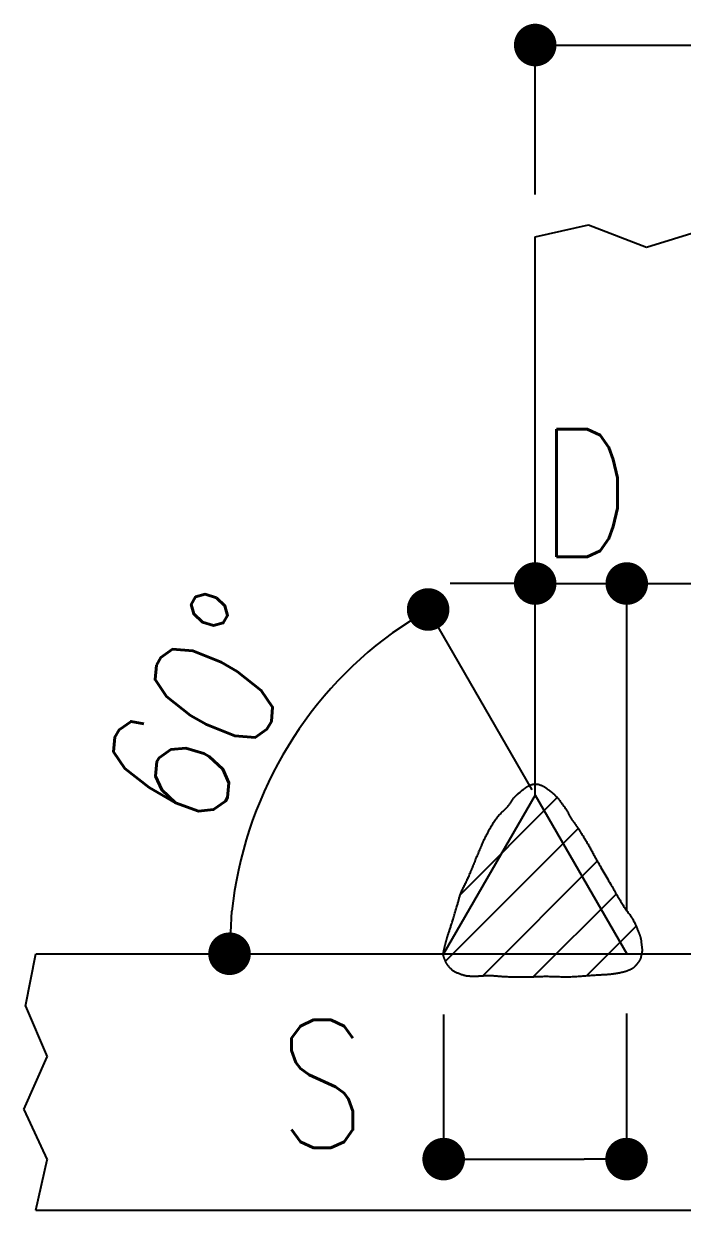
# Model space of a CAD drawing. Header units: millimetres. Extents: x 0 to 29624, y 0 to 14691.
# Drawn here: x 6081.8 to 6205.6, y 8035.2 to 8258.1 of the extents above; entities that cross this region are included whole.
import ezdxf

# ---------------------------------------------------------------- set-up
doc = ezdxf.new("R2010")
doc.units = ezdxf.units.MM
doc.header["$LTSCALE"] = 5
doc.layers.get('0').update_dxf_attribs({"color": 255})
doc.layers.add('寸法', color=4, linetype='Continuous')
doc.layers.add('金物', color=142, linetype='Continuous')
doc.styles.add('04setumei', font='simplex.shx', dxfattribs={"width": 0.7, "height": 2.5, "bigfont": 'extfont2.shx'})

# ---------------------------------------------------------------- blocks, each defined once
blk = doc.blocks.new('_Dot')
at = {"color": 0, "linetype": 'ByBlock', "lineweight": -2}
blk.add_line((-0.5, 0), (-1, 0), dxfattribs=at)
at = {"color": 0, "linetype": 'ByBlock', "const_width": 0.5}
blk.add_lwpolyline([(-0.25, 0, 1), (0.25, 0, 1)], format="xyb", close=True, dxfattribs=at)

msp = doc.modelspace()

# ---------------------------------------------------------------- linework, layer by layer
at = {"layer": '寸法'}
for p, q in [((6177.973, 8226.012), (6177.973, 8254.063)), ((6185.973, 8254.063), (6221.6, 8254.063)), ((6169.973, 8152.91), (6161.973, 8152.91)), ((6177.973, 8121.175), (6177.973, 8152.91)), ((6177.973, 8152.91), (6195.182, 8152.91)), ((6195.182, 8091.368), (6195.182, 8152.91)), ((6203.182, 8152.91), (6211.182, 8152.91)), ((6177.415, 8114.142), (6157.847, 8148.033)), ((6177.071, 8115.058), (6177.102, 8115.071)), ((6177.102, 8115.071), (6177.133, 8115.083)), ((6177.133, 8115.083), (6177.164, 8115.095)), ((6177.164, 8115.095), (6177.195, 8115.108)), ((6177.195, 8115.108), (6177.226, 8115.119)), ((6177.226, 8115.119), (6177.256, 8115.13)), ((6177.256, 8115.13), (6177.287, 8115.141)), ((6177.287, 8115.141), (6177.317, 8115.151)), ((6177.317, 8115.151), (6177.348, 8115.161)), ((6177.348, 8115.161), (6177.378, 8115.17)), ((6177.378, 8115.17), (6177.407, 8115.179)), ((6177.407, 8115.179), (6177.437, 8115.187)), ((6177.437, 8115.187), (6177.467, 8115.195)), ((6177.467, 8115.195), (6177.496, 8115.202)), ((6177.496, 8115.202), (6177.525, 8115.208)), ((6177.525, 8115.208), (6177.554, 8115.214)), ((6177.554, 8115.214), (6177.581, 8115.22)), ((6177.581, 8115.22), (6177.608, 8115.224)), ((6177.608, 8115.224), (6177.635, 8115.228)), ((6177.635, 8115.228), (6177.662, 8115.232)), ((6177.662, 8115.232), (6177.688, 8115.235)), ((6177.688, 8115.235), (6177.715, 8115.238)), ((6177.715, 8115.238), (6177.742, 8115.24)), ((6177.742, 8115.24), (6177.768, 8115.242)), ((6177.768, 8115.242), (6177.796, 8115.244)), ((6177.796, 8115.244), (6177.824, 8115.245)), ((6177.824, 8115.245), (6177.852, 8115.246)), ((6177.852, 8115.246), (6177.88, 8115.247)), ((6177.88, 8115.247), (6177.91, 8115.247)), ((6177.91, 8115.247), (6177.941, 8115.247)), ((6177.941, 8115.247), (6177.973, 8115.247)), ((6177.973, 8115.247), (6178.005, 8115.247)), ((6178.005, 8115.247), (6178.036, 8115.247)), ((6178.036, 8115.247), (6178.068, 8115.247)), ((6178.068, 8115.247), (6178.101, 8115.248)), ((6178.101, 8115.248), (6178.133, 8115.248)), ((6178.133, 8115.248), (6178.166, 8115.248)), ((6178.166, 8115.248), (6178.199, 8115.248)), ((6178.199, 8115.248), (6178.233, 8115.247)), ((6178.233, 8115.247), (6178.267, 8115.246)), ((6178.267, 8115.246), (6178.303, 8115.244)), ((6178.303, 8115.244), (6178.34, 8115.24)), ((6178.34, 8115.24), (6178.378, 8115.236)), ((6178.378, 8115.236), (6178.418, 8115.23)), ((6178.418, 8115.23), (6178.459, 8115.223)), ((6178.459, 8115.223), (6178.501, 8115.215)), ((6178.501, 8115.215), (6178.546, 8115.204)), ((6178.546, 8115.204), (6178.593, 8115.192)), ((6178.593, 8115.192), (6178.642, 8115.178)), ((6178.642, 8115.178), (6178.695, 8115.162)), ((6178.695, 8115.162), (6178.751, 8115.144)), ((6178.751, 8115.144), (6178.81, 8115.125)), ((6178.81, 8115.125), (6178.87, 8115.104)), ((6178.87, 8115.104), (6178.932, 8115.081)), ((6178.932, 8115.081), (6178.995, 8115.058)), ((6177.973, 8113.175), (6160.764, 8083.368)), ((6174.126, 8112.816), (6174.209, 8112.905)), ((6174.209, 8112.905), (6174.295, 8112.994)), ((6174.295, 8112.994), (6174.384, 8113.082)), ((6174.384, 8113.082), (6174.475, 8113.169)), ((6174.475, 8113.169), (6174.569, 8113.255)), ((6174.569, 8113.255), (6174.663, 8113.339)), ((6174.663, 8113.339), (6174.758, 8113.422)), ((6174.758, 8113.422), (6174.853, 8113.503)), ((6174.853, 8113.503), (6174.948, 8113.583)), ((6174.948, 8113.583), (6175.041, 8113.66)), ((6175.041, 8113.66), (6175.133, 8113.735)), ((6175.133, 8113.735), (6175.223, 8113.808)), ((6175.223, 8113.808), (6175.31, 8113.878)), ((6175.31, 8113.878), (6175.394, 8113.946)), ((6175.394, 8113.946), (6175.473, 8114.011)), ((6175.473, 8114.011), (6175.549, 8114.072)), ((6175.549, 8114.072), (6175.619, 8114.13)), ((6175.619, 8114.13), (6175.685, 8114.185)), ((6175.685, 8114.185), (6175.747, 8114.237)), ((6175.747, 8114.237), (6175.806, 8114.285)), ((6175.806, 8114.285), (6175.862, 8114.33)), ((6175.862, 8114.33), (6175.914, 8114.372)), ((6175.914, 8114.372), (6175.965, 8114.412)), ((6175.965, 8114.412), (6176.013, 8114.45)), ((6176.013, 8114.45), (6176.059, 8114.485)), ((6176.059, 8114.485), (6176.103, 8114.518)), ((6176.103, 8114.518), (6176.146, 8114.55)), ((6176.146, 8114.55), (6176.188, 8114.58)), ((6176.188, 8114.58), (6176.228, 8114.609)), ((6176.228, 8114.609), (6176.268, 8114.637)), ((6176.268, 8114.637), (6176.307, 8114.664)), ((6176.307, 8114.664), (6176.346, 8114.691)), ((6176.346, 8114.691), (6176.386, 8114.717)), ((6176.386, 8114.717), (6176.426, 8114.743)), ((6176.426, 8114.743), (6176.465, 8114.768)), ((6176.465, 8114.768), (6176.502, 8114.792)), ((6176.502, 8114.792), (6176.539, 8114.813)), ((6176.539, 8114.813), (6176.573, 8114.833)), ((6176.573, 8114.833), (6176.607, 8114.852)), ((6176.607, 8114.852), (6176.64, 8114.869)), ((6176.64, 8114.869), (6176.672, 8114.885)), ((6176.672, 8114.885), (6176.704, 8114.9)), ((6176.704, 8114.9), (6176.734, 8114.915)), ((6176.734, 8114.915), (6176.764, 8114.928)), ((6176.764, 8114.928), (6176.794, 8114.942)), ((6176.794, 8114.942), (6176.824, 8114.954)), ((6176.824, 8114.954), (6176.854, 8114.967)), ((6176.854, 8114.967), (6176.884, 8114.98)), ((6176.884, 8114.98), (6176.914, 8114.992)), ((6176.914, 8114.992), (6176.945, 8115.005)), ((6176.945, 8115.005), (6176.976, 8115.018)), ((6176.976, 8115.018), (6177.008, 8115.032)), ((6177.008, 8115.032), (6177.039, 8115.045)), ((6177.039, 8115.045), (6177.071, 8115.058)), ((6177.973, 8113.175), (6195.182, 8083.368)), ((6178.995, 8115.058), (6179.06, 8115.034)), ((6179.06, 8115.034), (6179.124, 8115.009)), ((6179.124, 8115.009), (6179.188, 8114.983)), ((6179.188, 8114.983), (6179.251, 8114.957)), ((6179.251, 8114.957), (6179.314, 8114.93)), ((6179.314, 8114.93), (6179.375, 8114.904)), ((6179.375, 8114.904), (6179.433, 8114.877)), ((6179.433, 8114.877), (6179.49, 8114.851)), ((6179.49, 8114.851), (6179.543, 8114.825)), ((6179.543, 8114.825), (6179.593, 8114.799)), ((6179.593, 8114.799), (6179.64, 8114.774)), ((6179.64, 8114.774), (6179.684, 8114.749)), ((6179.684, 8114.749), (6179.726, 8114.724)), ((6179.726, 8114.724), (6179.765, 8114.698)), ((6179.765, 8114.698), (6179.802, 8114.673)), ((6179.802, 8114.673), (6179.838, 8114.648)), ((6179.838, 8114.648), (6179.873, 8114.622)), ((6179.873, 8114.622), (6179.907, 8114.596)), ((6179.907, 8114.596), (6179.941, 8114.569)), ((6179.941, 8114.569), (6179.974, 8114.542)), ((6179.974, 8114.542), (6180.008, 8114.514)), ((6180.008, 8114.514), (6180.043, 8114.486)), ((6180.043, 8114.486), (6180.078, 8114.458)), ((6180.078, 8114.458), (6180.115, 8114.428)), ((6180.115, 8114.428), (6180.154, 8114.398)), ((6180.154, 8114.398), (6180.194, 8114.367)), ((6180.194, 8114.367), (6180.237, 8114.335)), ((6180.237, 8114.335), (6180.281, 8114.302)), ((6180.281, 8114.302), (6180.327, 8114.269)), ((6180.327, 8114.269), (6180.373, 8114.236)), ((6180.373, 8114.236), (6180.421, 8114.202)), ((6180.421, 8114.202), (6180.469, 8114.168)), ((6180.469, 8114.168), (6180.518, 8114.134)), ((6180.518, 8114.134), (6180.568, 8114.098)), ((6180.568, 8114.098), (6180.618, 8114.063)), ((6180.618, 8114.063), (6180.669, 8114.026)), ((6180.669, 8114.026), (6180.72, 8113.988)), ((6180.72, 8113.988), (6180.772, 8113.949)), ((6180.772, 8113.949), (6180.825, 8113.909)), ((6180.825, 8113.909), (6180.878, 8113.868)), ((6180.878, 8113.868), (6180.932, 8113.826)), ((6180.932, 8113.826), (6180.986, 8113.783)), ((6180.986, 8113.783), (6181.04, 8113.738)), ((6181.04, 8113.738), (6181.095, 8113.691)), ((6181.095, 8113.691), (6181.148, 8113.645)), ((6181.148, 8113.645), (6181.201, 8113.6)), ((6181.201, 8113.6), (6181.253, 8113.557)), ((6181.253, 8113.557), (6181.305, 8113.514)), ((6181.305, 8113.514), (6181.357, 8113.471)), ((6181.357, 8113.471), (6181.408, 8113.428)), ((6181.408, 8113.428), (6181.461, 8113.383)), ((6181.461, 8113.383), (6181.514, 8113.336)), ((6181.514, 8113.336), (6181.568, 8113.287)), ((6181.568, 8113.287), (6181.625, 8113.234)), ((6181.625, 8113.234), (6181.683, 8113.178)), ((6181.683, 8113.178), (6181.744, 8113.117)), ((6181.744, 8113.117), (6181.807, 8113.051)), ((6181.807, 8113.051), (6181.874, 8112.98)), ((6181.874, 8112.98), (6181.943, 8112.902)), ((6181.943, 8112.902), (6182.017, 8112.818)), ((6163.918, 8094.505), (6182.115, 8112.702)), ((6172.406, 8110.599), (6172.531, 8110.722)), ((6172.531, 8110.722), (6172.651, 8110.843)), ((6172.651, 8110.843), (6172.765, 8110.964)), ((6172.765, 8110.964), (6172.871, 8111.084)), ((6172.871, 8111.084), (6172.971, 8111.202)), ((6172.971, 8111.202), (6173.063, 8111.318)), ((6173.063, 8111.318), (6173.149, 8111.431)), ((6173.149, 8111.431), (6173.23, 8111.542)), ((6173.23, 8111.542), (6173.306, 8111.651)), ((6173.306, 8111.651), (6173.378, 8111.757)), ((6173.378, 8111.757), (6173.446, 8111.862)), ((6173.446, 8111.862), (6173.513, 8111.964)), ((6173.513, 8111.964), (6173.578, 8112.064)), ((6173.578, 8112.064), (6173.642, 8112.163)), ((6173.642, 8112.163), (6173.706, 8112.26)), ((6173.706, 8112.26), (6173.77, 8112.356)), ((6173.77, 8112.356), (6173.835, 8112.45)), ((6173.835, 8112.45), (6173.903, 8112.543)), ((6173.903, 8112.543), (6173.973, 8112.635)), ((6173.973, 8112.635), (6174.047, 8112.726)), ((6174.047, 8112.726), (6174.126, 8112.816)), ((6182.017, 8112.818), (6182.095, 8112.726)), ((6182.095, 8112.726), (6182.179, 8112.625)), ((6182.179, 8112.625), (6182.27, 8112.513)), ((6182.27, 8112.513), (6182.366, 8112.393)), ((6182.366, 8112.393), (6182.468, 8112.264)), ((6182.468, 8112.264), (6182.574, 8112.129)), ((6182.574, 8112.129), (6182.682, 8111.988)), ((6182.682, 8111.988), (6182.793, 8111.843)), ((6182.793, 8111.843), (6182.906, 8111.695)), ((6182.906, 8111.695), (6183.018, 8111.546)), ((6183.018, 8111.546), (6183.13, 8111.396)), ((6183.13, 8111.396), (6183.239, 8111.247)), ((6183.239, 8111.247), (6183.347, 8111.1)), ((6183.347, 8111.1), (6183.451, 8110.956)), ((6183.451, 8110.956), (6183.55, 8110.817)), ((6183.55, 8110.817), (6183.644, 8110.683)), ((6183.644, 8110.683), (6183.731, 8110.557)), ((6170.249, 8108.194), (6170.374, 8108.383)), ((6170.374, 8108.383), (6170.499, 8108.565)), ((6170.499, 8108.565), (6170.624, 8108.741)), ((6170.624, 8108.741), (6170.752, 8108.91)), ((6170.752, 8108.91), (6170.884, 8109.073)), ((6170.884, 8109.073), (6171.019, 8109.231)), ((6171.019, 8109.231), (6171.158, 8109.385)), ((6171.158, 8109.385), (6171.298, 8109.534)), ((6171.298, 8109.534), (6171.44, 8109.678)), ((6171.44, 8109.678), (6171.582, 8109.819)), ((6171.582, 8109.819), (6171.724, 8109.956)), ((6171.724, 8109.956), (6171.865, 8110.09)), ((6171.865, 8110.09), (6172.005, 8110.22)), ((6172.005, 8110.22), (6172.142, 8110.349)), ((6172.142, 8110.349), (6172.276, 8110.475)), ((6172.276, 8110.475), (6172.406, 8110.599)), ((6183.731, 8110.557), (6183.81, 8110.439)), ((6183.81, 8110.439), (6183.882, 8110.329)), ((6183.882, 8110.329), (6183.948, 8110.224)), ((6183.948, 8110.224), (6184.006, 8110.124)), ((6184.006, 8110.124), (6184.06, 8110.028)), ((6184.06, 8110.028), (6184.109, 8109.937)), ((6184.109, 8109.937), (6184.155, 8109.848)), ((6184.155, 8109.848), (6184.198, 8109.761)), ((6184.198, 8109.761), (6184.24, 8109.676)), ((6184.24, 8109.676), (6184.28, 8109.591)), ((6184.28, 8109.591), (6184.32, 8109.508)), ((6184.32, 8109.508), (6184.361, 8109.423)), ((6184.361, 8109.423), (6184.403, 8109.337)), ((6184.403, 8109.337), (6184.448, 8109.249)), ((6184.448, 8109.249), (6184.496, 8109.159)), ((6184.496, 8109.159), (6184.549, 8109.066)), ((6184.549, 8109.066), (6184.605, 8108.969)), ((6184.605, 8108.969), (6184.668, 8108.867)), ((6184.668, 8108.867), (6184.735, 8108.762)), ((6184.735, 8108.762), (6184.805, 8108.658)), ((6184.805, 8108.658), (6184.877, 8108.552)), ((6184.877, 8108.552), (6184.951, 8108.446)), ((6184.951, 8108.446), (6185.027, 8108.339)), ((6161.069, 8081.921), (6186.049, 8106.901)), ((6169.048, 8106.096), (6169.163, 8106.313)), ((6169.163, 8106.313), (6169.279, 8106.53)), ((6169.279, 8106.53), (6169.397, 8106.747)), ((6169.397, 8106.747), (6169.515, 8106.962)), ((6169.515, 8106.962), (6169.635, 8107.176)), ((6169.635, 8107.176), (6169.756, 8107.387)), ((6169.756, 8107.387), (6169.878, 8107.595)), ((6169.878, 8107.595), (6170.001, 8107.799)), ((6170.001, 8107.799), (6170.124, 8107.999)), ((6170.124, 8107.999), (6170.249, 8108.194)), ((6185.027, 8108.339), (6185.104, 8108.231)), ((6185.104, 8108.231), (6185.184, 8108.121)), ((6185.184, 8108.121), (6185.265, 8108.01)), ((6185.265, 8108.01), (6185.348, 8107.897)), ((6185.348, 8107.897), (6185.433, 8107.781)), ((6185.433, 8107.781), (6185.518, 8107.663)), ((6185.518, 8107.663), (6185.605, 8107.542)), ((6185.605, 8107.542), (6185.694, 8107.419)), ((6185.694, 8107.419), (6185.783, 8107.292)), ((6185.783, 8107.292), (6185.873, 8107.161)), ((6185.873, 8107.161), (6185.965, 8107.027)), ((6185.965, 8107.027), (6186.057, 8106.889)), ((6186.057, 8106.889), (6186.15, 8106.747)), ((6186.15, 8106.747), (6186.246, 8106.601)), ((6186.246, 8106.601), (6186.344, 8106.452)), ((6186.344, 8106.452), (6186.443, 8106.298)), ((6186.443, 8106.298), (6186.545, 8106.142)), ((6167.917, 8103.762), (6168.011, 8103.975)), ((6168.011, 8103.975), (6168.106, 8104.187)), ((6168.106, 8104.187), (6168.202, 8104.399)), ((6168.202, 8104.399), (6168.301, 8104.61)), ((6168.301, 8104.61), (6168.401, 8104.821)), ((6168.401, 8104.821), (6168.503, 8105.031)), ((6168.503, 8105.031), (6168.608, 8105.24)), ((6168.608, 8105.24), (6168.715, 8105.451)), ((6168.715, 8105.451), (6168.824, 8105.664)), ((6168.824, 8105.664), (6168.935, 8105.879)), ((6168.935, 8105.879), (6169.048, 8106.096)), ((6186.545, 8106.142), (6186.647, 8105.983)), ((6186.647, 8105.983), (6186.751, 8105.821)), ((6186.751, 8105.821), (6186.856, 8105.656)), ((6186.856, 8105.656), (6186.962, 8105.489)), ((6186.962, 8105.489), (6187.068, 8105.321)), ((6187.068, 8105.321), (6187.174, 8105.15)), ((6187.174, 8105.15), (6187.28, 8104.979)), ((6187.28, 8104.979), (6187.387, 8104.806)), ((6187.387, 8104.806), (6187.493, 8104.632)), ((6187.493, 8104.632), (6187.598, 8104.457)), ((6187.598, 8104.457), (6187.703, 8104.282)), ((6187.703, 8104.282), (6187.806, 8104.106)), ((6187.806, 8104.106), (6187.907, 8103.933)), ((6187.907, 8103.933), (6188.005, 8103.761)), ((6167.017, 8101.633), (6167.107, 8101.846)), ((6167.107, 8101.846), (6167.197, 8102.058)), ((6167.197, 8102.058), (6167.286, 8102.271)), ((6167.286, 8102.271), (6167.375, 8102.484)), ((6167.375, 8102.484), (6167.464, 8102.697)), ((6167.464, 8102.697), (6167.554, 8102.911)), ((6167.554, 8102.911), (6167.643, 8103.124)), ((6167.643, 8103.124), (6167.734, 8103.337)), ((6167.734, 8103.337), (6167.825, 8103.55)), ((6167.825, 8103.55), (6167.917, 8103.762)), ((6188.005, 8103.761), (6188.1, 8103.591)), ((6188.1, 8103.591), (6188.194, 8103.423)), ((6188.194, 8103.423), (6188.286, 8103.254)), ((6188.286, 8103.254), (6188.378, 8103.084)), ((6188.378, 8103.084), (6188.471, 8102.912)), ((6188.471, 8102.912), (6188.563, 8102.738)), ((6188.563, 8102.738), (6188.658, 8102.561)), ((6188.658, 8102.561), (6188.756, 8102.38)), ((6188.756, 8102.38), (6188.855, 8102.194)), ((6188.855, 8102.194), (6188.959, 8102.002)), ((6188.959, 8102.002), (6189.067, 8101.803)), ((6189.067, 8101.803), (6189.18, 8101.597)), ((6166.052, 8099.268), (6166.138, 8099.481)), ((6166.138, 8099.481), (6166.224, 8099.696)), ((6166.224, 8099.696), (6166.311, 8099.911)), ((6166.311, 8099.911), (6166.398, 8100.127)), ((6166.398, 8100.127), (6166.485, 8100.343)), ((6166.485, 8100.343), (6166.572, 8100.559)), ((6166.572, 8100.559), (6166.66, 8100.776)), ((6166.66, 8100.776), (6166.748, 8100.991)), ((6166.748, 8100.991), (6166.837, 8101.206)), ((6166.837, 8101.206), (6166.927, 8101.42)), ((6166.927, 8101.42), (6167.017, 8101.633)), ((6168.12, 8079.237), (6189.647, 8100.765)), ((6189.18, 8101.597), (6189.298, 8101.383)), ((6189.298, 8101.383), (6189.423, 8101.159)), ((6189.423, 8101.159), (6189.555, 8100.926)), ((6189.555, 8100.926), (6189.696, 8100.679)), ((6189.696, 8100.679), (6189.846, 8100.417)), ((6189.846, 8100.417), (6190.004, 8100.142)), ((6190.004, 8100.142), (6190.169, 8099.856)), ((6190.169, 8099.856), (6190.339, 8099.56)), ((6190.339, 8099.56), (6190.515, 8099.258)), ((6165.072, 8097.036), (6165.166, 8097.232)), ((6165.166, 8097.232), (6165.26, 8097.43)), ((6165.26, 8097.43), (6165.352, 8097.628)), ((6165.352, 8097.628), (6165.443, 8097.827)), ((6165.443, 8097.827), (6165.532, 8098.026)), ((6165.532, 8098.026), (6165.619, 8098.227)), ((6165.619, 8098.227), (6165.706, 8098.431)), ((6165.706, 8098.431), (6165.792, 8098.637)), ((6165.792, 8098.637), (6165.879, 8098.846)), ((6165.879, 8098.846), (6165.965, 8099.056)), ((6165.965, 8099.056), (6166.052, 8099.268)), ((6190.515, 8099.258), (6190.694, 8098.95)), ((6190.694, 8098.95), (6190.875, 8098.638)), ((6190.875, 8098.638), (6191.057, 8098.324)), ((6191.057, 8098.324), (6191.24, 8098.012)), ((6191.24, 8098.012), (6191.421, 8097.701)), ((6191.421, 8097.701), (6191.6, 8097.395)), ((6191.6, 8097.395), (6191.775, 8097.095)), ((6164.046, 8094.844), (6164.114, 8095.011)), ((6164.114, 8095.011), (6164.187, 8095.182)), ((6164.187, 8095.182), (6164.264, 8095.355)), ((6164.264, 8095.355), (6164.345, 8095.532)), ((6164.345, 8095.532), (6164.429, 8095.712)), ((6164.429, 8095.712), (6164.516, 8095.895)), ((6164.516, 8095.895), (6164.605, 8096.08)), ((6164.605, 8096.08), (6164.696, 8096.267)), ((6164.696, 8096.267), (6164.789, 8096.457)), ((6164.789, 8096.457), (6164.883, 8096.648)), ((6164.883, 8096.648), (6164.978, 8096.842)), ((6164.978, 8096.842), (6165.072, 8097.036)), ((6191.775, 8097.095), (6191.946, 8096.803)), ((6191.946, 8096.803), (6192.11, 8096.521)), ((6192.11, 8096.521), (6192.268, 8096.252)), ((6192.268, 8096.252), (6192.418, 8095.996)), ((6192.418, 8095.996), (6192.56, 8095.752)), ((6192.56, 8095.752), (6192.699, 8095.514)), ((6192.699, 8095.514), (6192.833, 8095.283)), ((6192.833, 8095.283), (6192.964, 8095.057)), ((6192.964, 8095.057), (6193.091, 8094.837)), ((6163.401, 8092.735), (6163.444, 8092.888)), ((6163.444, 8092.888), (6163.485, 8093.035)), ((6163.485, 8093.035), (6163.523, 8093.177)), ((6163.523, 8093.177), (6163.559, 8093.313)), ((6163.559, 8093.313), (6163.595, 8093.447)), ((6163.595, 8093.447), (6163.631, 8093.578)), ((6163.631, 8093.578), (6163.667, 8093.709)), ((6163.667, 8093.709), (6163.703, 8093.839)), ((6163.703, 8093.839), (6163.742, 8093.97)), ((6163.742, 8093.97), (6163.783, 8094.104)), ((6163.783, 8094.104), (6163.827, 8094.241)), ((6163.827, 8094.241), (6163.875, 8094.382)), ((6163.875, 8094.382), (6163.927, 8094.529)), ((6163.927, 8094.529), (6163.984, 8094.683)), ((6163.984, 8094.683), (6164.046, 8094.844)), ((6177.681, 8079.064), (6193.224, 8094.607)), ((6193.091, 8094.837), (6193.216, 8094.622)), ((6193.216, 8094.622), (6193.337, 8094.412)), ((6193.337, 8094.412), (6193.457, 8094.207)), ((6193.457, 8094.207), (6193.574, 8094.005)), ((6193.574, 8094.005), (6193.691, 8093.807)), ((6193.691, 8093.807), (6193.805, 8093.613)), ((6193.805, 8093.613), (6193.919, 8093.422)), ((6193.919, 8093.422), (6194.032, 8093.233)), ((6194.032, 8093.233), (6194.145, 8093.047)), ((6194.145, 8093.047), (6194.257, 8092.863)), ((6194.257, 8092.863), (6194.371, 8092.68)), ((6162.742, 8090.539), (6162.809, 8090.761)), ((6162.809, 8090.761), (6162.875, 8090.982)), ((6162.875, 8090.982), (6162.941, 8091.202)), ((6162.941, 8091.202), (6163.006, 8091.418)), ((6163.006, 8091.418), (6163.07, 8091.629)), ((6163.07, 8091.629), (6163.132, 8091.835)), ((6163.132, 8091.835), (6163.192, 8092.034)), ((6163.192, 8092.034), (6163.249, 8092.224)), ((6163.249, 8092.224), (6163.304, 8092.404)), ((6163.304, 8092.404), (6163.355, 8092.574)), ((6163.355, 8092.574), (6163.401, 8092.735)), ((6194.371, 8092.68), (6194.484, 8092.498)), ((6194.484, 8092.498), (6194.6, 8092.319)), ((6194.6, 8092.319), (6194.715, 8092.144)), ((6194.715, 8092.144), (6194.831, 8091.973)), ((6194.831, 8091.973), (6194.947, 8091.806)), ((6194.947, 8091.806), (6195.063, 8091.642)), ((6195.063, 8091.642), (6195.178, 8091.481)), ((6195.178, 8091.481), (6195.292, 8091.323)), ((6195.292, 8091.323), (6195.405, 8091.168)), ((6195.405, 8091.168), (6195.517, 8091.015)), ((6195.517, 8091.015), (6195.626, 8090.863)), ((6195.626, 8090.863), (6195.733, 8090.713)), ((6195.733, 8090.713), (6195.837, 8090.565)), ((6195.837, 8090.565), (6195.939, 8090.418)), ((6162.033, 8088.242), (6162.084, 8088.401)), ((6162.084, 8088.401), (6162.137, 8088.565)), ((6162.137, 8088.565), (6162.189, 8088.732)), ((6162.189, 8088.732), (6162.243, 8088.903)), ((6162.243, 8088.903), (6162.298, 8089.081)), ((6162.298, 8089.081), (6162.357, 8089.27)), ((6162.357, 8089.27), (6162.417, 8089.467)), ((6162.417, 8089.467), (6162.479, 8089.672)), ((6162.479, 8089.672), (6162.543, 8089.883)), ((6162.543, 8089.883), (6162.609, 8090.098)), ((6162.609, 8090.098), (6162.675, 8090.318)), ((6162.675, 8090.318), (6162.742, 8090.539)), ((6187.598, 8079.246), (6196.925, 8088.572)), ((6195.939, 8090.418), (6196.037, 8090.271)), ((6196.037, 8090.271), (6196.132, 8090.125)), ((6196.132, 8090.125), (6196.223, 8089.979)), ((6196.223, 8089.979), (6196.309, 8089.833)), ((6196.309, 8089.833), (6196.392, 8089.687)), ((6196.392, 8089.687), (6196.471, 8089.539)), ((6196.471, 8089.539), (6196.548, 8089.392)), ((6196.548, 8089.392), (6196.621, 8089.244)), ((6196.621, 8089.244), (6196.691, 8089.097)), ((6196.691, 8089.097), (6196.758, 8088.951)), ((6196.758, 8088.951), (6196.823, 8088.807)), ((6196.823, 8088.807), (6196.885, 8088.664)), ((6196.885, 8088.664), (6196.946, 8088.523)), ((6196.946, 8088.523), (6197.003, 8088.385)), ((6197.003, 8088.385), (6197.058, 8088.251)), ((6161.333, 8086.06), (6161.357, 8086.142)), ((6161.357, 8086.142), (6161.382, 8086.228)), ((6161.382, 8086.228), (6161.409, 8086.32)), ((6161.409, 8086.32), (6161.439, 8086.418)), ((6161.439, 8086.418), (6161.471, 8086.521)), ((6161.471, 8086.521), (6161.505, 8086.631)), ((6161.505, 8086.631), (6161.541, 8086.744)), ((6161.541, 8086.744), (6161.579, 8086.861)), ((6161.579, 8086.861), (6161.618, 8086.982)), ((6161.618, 8086.982), (6161.659, 8087.107)), ((6161.659, 8087.107), (6161.701, 8087.235)), ((6161.701, 8087.235), (6161.745, 8087.367)), ((6161.745, 8087.367), (6161.79, 8087.503)), ((6161.79, 8087.503), (6161.836, 8087.643)), ((6161.836, 8087.643), (6161.884, 8087.787)), ((6161.884, 8087.787), (6161.932, 8087.935)), ((6161.932, 8087.935), (6161.982, 8088.087)), ((6161.982, 8088.087), (6162.033, 8088.242)), ((6197.058, 8088.251), (6197.111, 8088.119)), ((6197.111, 8088.119), (6197.163, 8087.992)), ((6197.163, 8087.992), (6197.212, 8087.869)), ((6197.212, 8087.869), (6197.259, 8087.75)), ((6197.259, 8087.75), (6197.306, 8087.636)), ((6197.306, 8087.636), (6197.35, 8087.529)), ((6197.35, 8087.529), (6197.392, 8087.427)), ((6197.392, 8087.427), (6197.431, 8087.332)), ((6197.431, 8087.332), (6197.468, 8087.243)), ((6197.468, 8087.243), (6197.502, 8087.158)), ((6197.502, 8087.158), (6197.534, 8087.079)), ((6197.534, 8087.079), (6197.563, 8087.003)), ((6197.563, 8087.003), (6197.591, 8086.931)), ((6197.591, 8086.931), (6197.617, 8086.861)), ((6197.617, 8086.861), (6197.641, 8086.794)), ((6197.641, 8086.794), (6197.663, 8086.728)), ((6197.663, 8086.728), (6197.684, 8086.664)), ((6197.684, 8086.664), (6197.704, 8086.599)), ((6197.704, 8086.599), (6197.724, 8086.535)), ((6197.724, 8086.535), (6197.743, 8086.47)), ((6197.743, 8086.47), (6197.761, 8086.404)), ((6197.761, 8086.404), (6197.778, 8086.336)), ((6197.778, 8086.336), (6197.796, 8086.265)), ((6197.796, 8086.265), (6197.812, 8086.193)), ((6197.812, 8086.193), (6197.827, 8086.122)), ((6197.827, 8086.122), (6197.84, 8086.052)), ((6160.782, 8083.843), (6160.792, 8083.891)), ((6160.792, 8083.891), (6160.802, 8083.941)), ((6160.802, 8083.941), (6160.814, 8083.991)), ((6160.814, 8083.991), (6160.825, 8084.043)), ((6160.825, 8084.043), (6160.837, 8084.096)), ((6160.837, 8084.096), (6160.849, 8084.151)), ((6160.849, 8084.151), (6160.861, 8084.206)), ((6160.861, 8084.206), (6160.874, 8084.264)), ((6160.874, 8084.264), (6160.888, 8084.322)), ((6160.888, 8084.322), (6160.901, 8084.382)), ((6160.901, 8084.382), (6160.916, 8084.444)), ((6160.916, 8084.444), (6160.931, 8084.506)), ((6160.931, 8084.506), (6160.946, 8084.57)), ((6160.946, 8084.57), (6160.961, 8084.635)), ((6160.961, 8084.635), (6160.977, 8084.7)), ((6160.977, 8084.7), (6160.993, 8084.767)), ((6160.993, 8084.767), (6161.01, 8084.834)), ((6161.01, 8084.834), (6161.026, 8084.902)), ((6161.026, 8084.902), (6161.044, 8084.97)), ((6161.044, 8084.97), (6161.061, 8085.039)), ((6161.061, 8085.039), (6161.079, 8085.108)), ((6161.079, 8085.108), (6161.097, 8085.177)), ((6161.097, 8085.177), (6161.115, 8085.247)), ((6161.115, 8085.247), (6161.134, 8085.316)), ((6161.134, 8085.316), (6161.151, 8085.382)), ((6161.151, 8085.382), (6161.167, 8085.447)), ((6161.167, 8085.447), (6161.184, 8085.511)), ((6161.184, 8085.511), (6161.201, 8085.575)), ((6161.201, 8085.575), (6161.217, 8085.639)), ((6161.217, 8085.639), (6161.235, 8085.704)), ((6161.235, 8085.704), (6161.252, 8085.77)), ((6161.252, 8085.77), (6161.271, 8085.839)), ((6161.271, 8085.839), (6161.29, 8085.909)), ((6161.29, 8085.909), (6161.311, 8085.983)), ((6161.311, 8085.983), (6161.333, 8086.06)), ((6197.84, 8086.052), (6197.851, 8085.981)), ((6197.851, 8085.981), (6197.861, 8085.912)), ((6197.861, 8085.912), (6197.871, 8085.843)), ((6197.871, 8085.843), (6197.878, 8085.774)), ((6197.878, 8085.774), (6197.886, 8085.705)), ((6197.886, 8085.705), (6197.892, 8085.636)), ((6197.892, 8085.636), (6197.898, 8085.567)), ((6197.898, 8085.567), (6197.904, 8085.498)), ((6197.904, 8085.498), (6197.91, 8085.429)), ((6197.91, 8085.429), (6197.916, 8085.359)), ((6197.916, 8085.359), (6197.922, 8085.289)), ((6197.922, 8085.289), (6197.929, 8085.219)), ((6197.929, 8085.219), (6197.937, 8085.147)), ((6197.937, 8085.147), (6197.945, 8085.076)), ((6197.945, 8085.076), (6197.954, 8085.002)), ((6197.954, 8085.002), (6197.964, 8084.928)), ((6197.964, 8084.928), (6197.975, 8084.851)), ((6197.975, 8084.851), (6197.986, 8084.774)), ((6197.986, 8084.774), (6197.997, 8084.696)), ((6197.997, 8084.696), (6198.009, 8084.617)), ((6198.009, 8084.617), (6198.021, 8084.538)), ((6198.021, 8084.538), (6198.032, 8084.46)), ((6198.032, 8084.46), (6198.043, 8084.382)), ((6198.043, 8084.382), (6198.053, 8084.304)), ((6198.053, 8084.304), (6198.063, 8084.228)), ((6198.063, 8084.228), (6198.071, 8084.153)), ((6198.071, 8084.153), (6198.079, 8084.08)), ((6198.079, 8084.08), (6198.085, 8084.009)), ((6198.085, 8084.009), (6198.089, 8083.941)), ((6198.089, 8083.941), (6198.092, 8083.875)), ((6198.092, 8083.875), (6198.093, 8083.812)), ((6160.676, 8083.123), (6160.677, 8083.148)), ((6160.676, 8083.099), (6160.676, 8083.123)), ((6160.677, 8083.075), (6160.676, 8083.099)), ((6160.677, 8083.148), (6160.678, 8083.173)), ((6160.677, 8083.075), (6160.679, 8083.049)), ((6160.678, 8083.173), (6160.68, 8083.198)), ((6160.679, 8083.049), (6160.681, 8083.023)), ((6160.68, 8083.198), (6160.682, 8083.224)), ((6160.681, 8083.023), (6160.685, 8082.997)), ((6160.682, 8083.224), (6160.685, 8083.252)), ((6160.685, 8083.252), (6160.689, 8083.281)), ((6160.685, 8082.997), (6160.689, 8082.968)), ((6160.689, 8083.281), (6160.692, 8083.312)), ((6160.689, 8082.968), (6160.694, 8082.938)), ((6160.692, 8083.312), (6160.696, 8083.345)), ((6160.694, 8082.938), (6160.701, 8082.906)), ((6160.696, 8083.345), (6160.701, 8083.38)), ((6160.701, 8083.38), (6160.705, 8083.417)), ((6160.701, 8082.906), (6160.708, 8082.873)), ((6160.705, 8083.417), (6160.71, 8083.455)), ((6160.708, 8082.873), (6160.716, 8082.839)), ((6160.71, 8083.455), (6160.716, 8083.494)), ((6160.716, 8083.494), (6160.723, 8083.534)), ((6160.716, 8082.839), (6160.725, 8082.805)), ((6160.723, 8083.534), (6160.729, 8083.575)), ((6160.725, 8082.805), (6160.735, 8082.77)), ((6160.729, 8083.575), (6160.737, 8083.617)), ((6160.735, 8082.77), (6160.746, 8082.736)), ((6160.737, 8083.617), (6160.745, 8083.66)), ((6160.745, 8083.66), (6160.753, 8083.704)), ((6160.746, 8082.736), (6160.757, 8082.7)), ((6160.753, 8083.704), (6160.763, 8083.749)), ((6160.757, 8082.7), (6160.77, 8082.664)), ((6160.763, 8083.749), (6160.772, 8083.795)), ((6160.77, 8082.664), (6160.783, 8082.627)), ((6160.772, 8083.795), (6160.782, 8083.843)), ((6160.783, 8082.627), (6160.797, 8082.589)), ((6160.797, 8082.589), (6160.812, 8082.551)), ((6160.812, 8082.551), (6160.827, 8082.511)), ((6160.827, 8082.511), (6160.844, 8082.471)), ((6160.844, 8082.471), (6160.861, 8082.43)), ((6160.861, 8082.43), (6160.879, 8082.388)), ((6160.879, 8082.388), (6160.897, 8082.344)), ((6160.897, 8082.344), (6160.917, 8082.3)), ((6160.917, 8082.3), (6160.938, 8082.254)), ((6160.938, 8082.254), (6160.958, 8082.207)), ((6160.958, 8082.207), (6160.977, 8082.159)), ((6160.977, 8082.159), (6160.996, 8082.11)), ((6160.996, 8082.11), (6161.016, 8082.061)), ((6161.016, 8082.061), (6161.035, 8082.01)), ((6161.035, 8082.01), (6161.055, 8081.958)), ((6161.055, 8081.958), (6161.076, 8081.905)), ((6161.076, 8081.905), (6161.098, 8081.851)), ((6161.098, 8081.851), (6161.121, 8081.797)), ((6161.121, 8081.797), (6161.147, 8081.741)), ((6161.147, 8081.741), (6161.174, 8081.685)), ((6161.174, 8081.685), (6161.205, 8081.628)), ((6161.205, 8081.628), (6161.238, 8081.57)), ((6197.258, 8081.604), (6197.301, 8081.658)), ((6197.301, 8081.658), (6197.345, 8081.712)), ((6197.345, 8081.712), (6197.388, 8081.768)), ((6197.388, 8081.768), (6197.432, 8081.824)), ((6197.432, 8081.824), (6197.474, 8081.88)), ((6197.474, 8081.88), (6197.516, 8081.935)), ((6197.516, 8081.935), (6197.555, 8081.99)), ((6197.555, 8081.99), (6197.593, 8082.045)), ((6197.593, 8082.045), (6197.629, 8082.099)), ((6197.629, 8082.099), (6197.663, 8082.151)), ((6197.663, 8082.151), (6197.694, 8082.202)), ((6197.694, 8082.202), (6197.722, 8082.251)), ((6197.722, 8082.251), (6197.747, 8082.299)), ((6197.747, 8082.299), (6197.769, 8082.345)), ((6197.769, 8082.345), (6197.789, 8082.39)), ((6197.789, 8082.39), (6197.806, 8082.435)), ((6197.806, 8082.435), (6197.822, 8082.478)), ((6197.822, 8082.478), (6197.836, 8082.521)), ((6197.836, 8082.521), (6197.849, 8082.564)), ((6197.849, 8082.564), (6197.86, 8082.606)), ((6197.86, 8082.606), (6197.871, 8082.648)), ((6197.871, 8082.648), (6197.88, 8082.69)), ((6197.88, 8082.69), (6197.889, 8082.732)), ((6197.889, 8082.732), (6197.898, 8082.775)), ((6197.898, 8082.775), (6197.907, 8082.818)), ((6197.907, 8082.818), (6197.915, 8082.861)), ((6197.915, 8082.861), (6197.925, 8082.904)), ((6197.925, 8082.904), (6197.934, 8082.949)), ((6197.934, 8082.949), (6197.945, 8082.994)), ((6197.945, 8082.994), (6197.956, 8083.04)), ((6197.956, 8083.04), (6197.967, 8083.084)), ((6197.967, 8083.084), (6197.979, 8083.128)), ((6197.979, 8083.128), (6197.991, 8083.172)), ((6197.991, 8083.172), (6198.003, 8083.216)), ((6198.003, 8083.216), (6198.015, 8083.259)), ((6198.015, 8083.259), (6198.026, 8083.303)), ((6198.026, 8083.303), (6198.037, 8083.348)), ((6198.037, 8083.348), (6198.047, 8083.393)), ((6198.047, 8083.393), (6198.057, 8083.44)), ((6198.057, 8083.44), (6198.066, 8083.488)), ((6198.066, 8083.488), (6198.074, 8083.537)), ((6198.074, 8083.537), (6198.08, 8083.587)), ((6198.08, 8083.587), (6198.086, 8083.64)), ((6198.086, 8083.64), (6198.09, 8083.695)), ((6198.09, 8083.695), (6198.092, 8083.752)), ((6198.092, 8083.752), (6198.093, 8083.812)), ((6161.238, 8081.57), (6161.274, 8081.511)), ((6161.274, 8081.511), (6161.313, 8081.452)), ((6161.313, 8081.452), (6161.356, 8081.392)), ((6161.356, 8081.392), (6161.403, 8081.331)), ((6161.403, 8081.331), (6161.454, 8081.269)), ((6161.454, 8081.269), (6161.506, 8081.204)), ((6161.506, 8081.204), (6161.56, 8081.137)), ((6161.56, 8081.137), (6161.616, 8081.069)), ((6161.616, 8081.069), (6161.675, 8081)), ((6161.675, 8081), (6161.736, 8080.929)), ((6161.736, 8080.929), (6161.799, 8080.858)), ((6161.799, 8080.858), (6161.866, 8080.787)), ((6161.866, 8080.787), (6161.935, 8080.715)), ((6161.935, 8080.715), (6162.008, 8080.643)), ((6162.008, 8080.643), (6162.083, 8080.572)), ((6162.083, 8080.572), (6162.163, 8080.502)), ((6162.163, 8080.502), (6162.245, 8080.433)), ((6162.245, 8080.433), (6162.331, 8080.366)), ((6162.331, 8080.366), (6162.422, 8080.3)), ((6162.422, 8080.3), (6162.516, 8080.237)), ((6162.516, 8080.237), (6162.614, 8080.175)), ((6162.614, 8080.175), (6162.718, 8080.115)), ((6162.718, 8080.115), (6162.827, 8080.054)), ((6162.827, 8080.054), (6162.942, 8079.994)), ((6162.942, 8079.994), (6163.062, 8079.933)), ((6163.062, 8079.933), (6163.185, 8079.873)), ((6163.185, 8079.873), (6163.313, 8079.813)), ((6163.313, 8079.813), (6163.445, 8079.755)), ((6163.445, 8079.755), (6163.578, 8079.698)), ((6163.578, 8079.698), (6163.714, 8079.642)), ((6163.714, 8079.642), (6163.852, 8079.589)), ((6163.852, 8079.589), (6163.991, 8079.538)), ((6163.991, 8079.538), (6164.129, 8079.489)), ((6164.129, 8079.489), (6164.269, 8079.443)), ((6164.269, 8079.443), (6164.408, 8079.4)), ((6164.408, 8079.4), (6164.545, 8079.361)), ((6189.696, 8079.394), (6189.91, 8079.406)), ((6189.91, 8079.406), (6190.119, 8079.418)), ((6190.119, 8079.418), (6190.322, 8079.43)), ((6190.322, 8079.43), (6190.522, 8079.442)), ((6190.522, 8079.442), (6190.717, 8079.453)), ((6190.717, 8079.453), (6190.908, 8079.464)), ((6190.908, 8079.464), (6191.095, 8079.476)), ((6191.095, 8079.476), (6191.277, 8079.488)), ((6191.277, 8079.488), (6191.456, 8079.501)), ((6191.456, 8079.501), (6191.631, 8079.514)), ((6191.631, 8079.514), (6191.802, 8079.528)), ((6191.802, 8079.528), (6191.97, 8079.542)), ((6191.97, 8079.542), (6192.134, 8079.558)), ((6192.134, 8079.558), (6192.295, 8079.575)), ((6192.295, 8079.575), (6192.453, 8079.593)), ((6192.453, 8079.593), (6192.606, 8079.612)), ((6192.606, 8079.612), (6192.755, 8079.632)), ((6192.755, 8079.632), (6192.901, 8079.652)), ((6192.901, 8079.652), (6193.043, 8079.673)), ((6193.043, 8079.673), (6193.18, 8079.695)), ((6193.18, 8079.695), (6193.314, 8079.717)), ((6193.314, 8079.717), (6193.444, 8079.74)), ((6193.444, 8079.74), (6193.57, 8079.763)), ((6193.57, 8079.763), (6193.693, 8079.786)), ((6193.693, 8079.786), (6193.812, 8079.809)), ((6193.812, 8079.809), (6193.927, 8079.833)), ((6193.927, 8079.833), (6194.039, 8079.856)), ((6194.039, 8079.856), (6194.147, 8079.879)), ((6194.147, 8079.879), (6194.252, 8079.902)), ((6194.252, 8079.902), (6194.353, 8079.924)), ((6194.353, 8079.924), (6194.451, 8079.946)), ((6194.451, 8079.946), (6194.544, 8079.968)), ((6194.544, 8079.968), (6194.631, 8079.99)), ((6194.631, 8079.99), (6194.713, 8080.011)), ((6194.713, 8080.011), (6194.789, 8080.032)), ((6194.789, 8080.032), (6194.862, 8080.054)), ((6194.862, 8080.054), (6194.93, 8080.075)), ((6194.93, 8080.075), (6194.995, 8080.096)), ((6194.995, 8080.096), (6195.057, 8080.117)), ((6195.057, 8080.117), (6195.117, 8080.138)), ((6195.117, 8080.138), (6195.175, 8080.16)), ((6195.175, 8080.16), (6195.231, 8080.182)), ((6195.231, 8080.182), (6195.286, 8080.203)), ((6195.286, 8080.203), (6195.341, 8080.226)), ((6195.341, 8080.226), (6195.396, 8080.248)), ((6195.396, 8080.248), (6195.451, 8080.271)), ((6195.451, 8080.271), (6195.508, 8080.294)), ((6195.508, 8080.294), (6195.566, 8080.318)), ((6195.566, 8080.318), (6195.625, 8080.342)), ((6195.625, 8080.342), (6195.683, 8080.367)), ((6195.683, 8080.367), (6195.74, 8080.391)), ((6195.74, 8080.391), (6195.798, 8080.415)), ((6195.798, 8080.415), (6195.854, 8080.439)), ((6195.854, 8080.439), (6195.909, 8080.464)), ((6195.909, 8080.464), (6195.964, 8080.489)), ((6195.964, 8080.489), (6196.018, 8080.514)), ((6196.018, 8080.514), (6196.071, 8080.54)), ((6196.071, 8080.54), (6196.123, 8080.566)), ((6196.123, 8080.566), (6196.174, 8080.593)), ((6196.174, 8080.593), (6196.224, 8080.62)), ((6196.224, 8080.62), (6196.273, 8080.648)), ((6196.273, 8080.648), (6196.321, 8080.676)), ((6196.321, 8080.676), (6196.368, 8080.705)), ((6196.368, 8080.705), (6196.413, 8080.734)), ((6196.413, 8080.734), (6196.458, 8080.764)), ((6196.458, 8080.764), (6196.501, 8080.795)), ((6196.501, 8080.795), (6196.541, 8080.826)), ((6196.541, 8080.826), (6196.58, 8080.856)), ((6196.58, 8080.856), (6196.617, 8080.888)), ((6196.617, 8080.888), (6196.653, 8080.919)), ((6196.653, 8080.919), (6196.687, 8080.951)), ((6196.687, 8080.951), (6196.72, 8080.984)), ((6196.72, 8080.984), (6196.753, 8081.017)), ((6196.753, 8081.017), (6196.785, 8081.051)), ((6196.785, 8081.051), (6196.817, 8081.085)), ((6196.817, 8081.085), (6196.849, 8081.121)), ((6196.849, 8081.121), (6196.881, 8081.158)), ((6196.881, 8081.158), (6196.914, 8081.195)), ((6196.914, 8081.195), (6196.947, 8081.234)), ((6196.947, 8081.234), (6196.981, 8081.275)), ((6196.981, 8081.275), (6197.016, 8081.316)), ((6197.016, 8081.316), (6197.052, 8081.359)), ((6197.052, 8081.359), (6197.091, 8081.404)), ((6197.091, 8081.404), (6197.131, 8081.451)), ((6197.131, 8081.451), (6197.172, 8081.5)), ((6197.172, 8081.5), (6197.215, 8081.552)), ((6197.215, 8081.552), (6197.258, 8081.604)), ((6164.545, 8079.361), (6164.682, 8079.326)), ((6164.682, 8079.326), (6164.816, 8079.295)), ((6164.816, 8079.295), (6164.949, 8079.268)), ((6164.949, 8079.268), (6165.082, 8079.245)), ((6165.082, 8079.245), (6165.217, 8079.227)), ((6165.217, 8079.227), (6165.352, 8079.211)), ((6165.352, 8079.211), (6165.487, 8079.199)), ((6165.487, 8079.199), (6165.623, 8079.19)), ((6165.623, 8079.19), (6165.759, 8079.183)), ((6165.759, 8079.183), (6165.896, 8079.179)), ((6165.896, 8079.179), (6166.033, 8079.177)), ((6166.033, 8079.177), (6166.17, 8079.176)), ((6166.17, 8079.176), (6166.307, 8079.176)), ((6166.307, 8079.176), (6166.444, 8079.177)), ((6166.444, 8079.177), (6166.581, 8079.179)), ((6166.581, 8079.179), (6166.718, 8079.181)), ((6166.718, 8079.181), (6166.854, 8079.183)), ((6166.854, 8079.183), (6166.991, 8079.184)), ((6166.991, 8079.184), (6167.127, 8079.185)), ((6167.127, 8079.185), (6167.262, 8079.186)), ((6167.262, 8079.186), (6167.394, 8079.189)), ((6167.394, 8079.189), (6167.525, 8079.195)), ((6167.525, 8079.195), (6167.655, 8079.202)), ((6167.655, 8079.202), (6167.783, 8079.211)), ((6167.783, 8079.211), (6167.912, 8079.22)), ((6167.912, 8079.22), (6168.04, 8079.231)), ((6168.04, 8079.231), (6168.17, 8079.241)), ((6168.17, 8079.241), (6168.3, 8079.252)), ((6168.3, 8079.252), (6168.432, 8079.262)), ((6168.432, 8079.262), (6168.566, 8079.271)), ((6168.566, 8079.271), (6168.702, 8079.28)), ((6168.702, 8079.28), (6168.842, 8079.287)), ((6168.842, 8079.287), (6168.985, 8079.292)), ((6168.985, 8079.292), (6169.132, 8079.296)), ((6169.132, 8079.296), (6169.283, 8079.296)), ((6169.283, 8079.296), (6169.439, 8079.295)), ((6169.439, 8079.295), (6169.599, 8079.29)), ((6169.599, 8079.29), (6169.763, 8079.283)), ((6169.763, 8079.283), (6169.929, 8079.274)), ((6169.929, 8079.274), (6170.099, 8079.262)), ((6170.099, 8079.262), (6170.272, 8079.249)), ((6170.272, 8079.249), (6170.447, 8079.235)), ((6170.447, 8079.235), (6170.625, 8079.219)), ((6170.625, 8079.219), (6170.806, 8079.203)), ((6170.806, 8079.203), (6170.989, 8079.187)), ((6170.989, 8079.187), (6171.174, 8079.17)), ((6171.174, 8079.17), (6171.361, 8079.153)), ((6171.361, 8079.153), (6171.55, 8079.137)), ((6171.55, 8079.137), (6171.741, 8079.122)), ((6171.741, 8079.122), (6171.934, 8079.108)), ((6171.934, 8079.108), (6172.128, 8079.095)), ((6172.128, 8079.095), (6172.324, 8079.084)), ((6172.324, 8079.084), (6172.521, 8079.075)), ((6172.521, 8079.075), (6172.72, 8079.067)), ((6172.72, 8079.067), (6172.922, 8079.06)), ((6172.922, 8079.06), (6173.128, 8079.053)), ((6173.128, 8079.053), (6173.336, 8079.047)), ((6173.336, 8079.047), (6173.546, 8079.041)), ((6173.546, 8079.041), (6173.758, 8079.036)), ((6173.758, 8079.036), (6173.972, 8079.032)), ((6173.972, 8079.032), (6174.188, 8079.028)), ((6174.188, 8079.028), (6174.405, 8079.025)), ((6174.405, 8079.025), (6174.623, 8079.022)), ((6174.623, 8079.022), (6174.842, 8079.02)), ((6174.842, 8079.02), (6175.061, 8079.019)), ((6175.061, 8079.019), (6175.28, 8079.018)), ((6175.28, 8079.018), (6175.499, 8079.017)), ((6175.499, 8079.017), (6175.718, 8079.017)), ((6175.718, 8079.017), (6175.936, 8079.018)), ((6175.936, 8079.018), (6176.153, 8079.019)), ((6176.153, 8079.019), (6176.369, 8079.022)), ((6176.369, 8079.022), (6176.583, 8079.026)), ((6176.583, 8079.026), (6176.795, 8079.032)), ((6176.795, 8079.032), (6177.007, 8079.038)), ((6177.007, 8079.038), (6177.218, 8079.045)), ((6177.218, 8079.045), (6177.43, 8079.053)), ((6177.43, 8079.053), (6177.641, 8079.062)), ((6177.641, 8079.062), (6177.854, 8079.071)), ((6177.854, 8079.071), (6178.068, 8079.08)), ((6178.068, 8079.08), (6178.284, 8079.089)), ((6178.284, 8079.089), (6178.502, 8079.097)), ((6178.502, 8079.097), (6178.723, 8079.105)), ((6178.723, 8079.105), (6178.946, 8079.112)), ((6178.946, 8079.112), (6179.174, 8079.119)), ((6179.174, 8079.119), (6179.405, 8079.123)), ((6179.405, 8079.123), (6179.64, 8079.127)), ((6179.64, 8079.127), (6179.881, 8079.129)), ((6179.881, 8079.129), (6180.127, 8079.129)), ((6180.127, 8079.129), (6180.377, 8079.126)), ((6180.377, 8079.126), (6180.632, 8079.122)), ((6180.632, 8079.122), (6180.891, 8079.116)), ((6180.891, 8079.116), (6181.154, 8079.109)), ((6181.154, 8079.109), (6181.419, 8079.101)), ((6181.419, 8079.101), (6181.687, 8079.093)), ((6181.687, 8079.093), (6181.958, 8079.084)), ((6181.958, 8079.084), (6182.23, 8079.076)), ((6182.23, 8079.076), (6182.503, 8079.068)), ((6182.503, 8079.068), (6182.777, 8079.061)), ((6182.777, 8079.061), (6183.052, 8079.055)), ((6183.052, 8079.055), (6183.326, 8079.05)), ((6183.326, 8079.05), (6183.601, 8079.048)), ((6183.601, 8079.048), (6183.874, 8079.047)), ((6183.874, 8079.047), (6184.146, 8079.049)), ((6184.146, 8079.049), (6184.416, 8079.054)), ((6184.416, 8079.054), (6184.687, 8079.062)), ((6184.687, 8079.062), (6184.963, 8079.073)), ((6184.963, 8079.073), (6185.241, 8079.086)), ((6185.241, 8079.086), (6185.523, 8079.101)), ((6185.523, 8079.101), (6185.806, 8079.117)), ((6185.806, 8079.117), (6186.091, 8079.135)), ((6186.091, 8079.135), (6186.375, 8079.154)), ((6186.375, 8079.154), (6186.658, 8079.174)), ((6186.658, 8079.174), (6186.939, 8079.195)), ((6186.939, 8079.195), (6187.219, 8079.216)), ((6187.219, 8079.216), (6187.493, 8079.237)), ((6187.493, 8079.237), (6187.765, 8079.259)), ((6187.765, 8079.259), (6188.031, 8079.279)), ((6188.031, 8079.279), (6188.29, 8079.299)), ((6188.29, 8079.299), (6188.543, 8079.318)), ((6188.543, 8079.318), (6188.788, 8079.336)), ((6188.788, 8079.336), (6189.024, 8079.352)), ((6189.024, 8079.352), (6189.253, 8079.367)), ((6189.253, 8079.367), (6189.477, 8079.381)), ((6189.477, 8079.381), (6189.696, 8079.394)), ((6160.764, 8071.948), (6160.764, 8044.794)), ((6195.146, 8072.149), (6195.146, 8044.794)), ((6168.764, 8044.794), (6187.146, 8044.794))]:
    msp.add_line(p, q, dxfattribs=at)
msp.add_arc((6195.182, 8083.368), 74.668, 126.14192, 173.85836, dxfattribs=at)
at = {"layer": '金物'}
for p, q in [((6177.973, 8218.012), (6187.965, 8220.268)), ((6187.965, 8220.268), (6198.896, 8216.103)), ((6177.973, 8113.175), (6177.973, 8218.012)), ((6198.896, 8216.103), (6209.047, 8219.227)), ((6082.19, 8073.501), (6084.078, 8083.368)), ((6084.078, 8083.368), (6323.494, 8083.368)), ((6082.19, 8073.501), (6086.21, 8063.999)), ((6081.824, 8054.131), (6086.21, 8063.999)), ((6081.824, 8054.131), (6086.21, 8044.629)), ((6084.078, 8035.183), (6086.21, 8044.629)), ((6084.078, 8035.183), (6323.494, 8035.183))]:
    msp.add_line(p, q, dxfattribs=at)

# ---------------------------------------------------------------- block references
at = {"layer": '寸法', "xscale": 8, "yscale": 8, "zscale": 8}
for p, rotation in [((6177.973, 8254.063), 180), ((6195.182, 8152.91), 180), ((6157.847, 8148.033), 33.07110097030314), ((6120.513, 8083.368), 266.9291792530464), ((6160.764, 8044.794), 180)]:
    msp.add_blockref('_Dot', p, dxfattribs=dict(at, rotation=rotation))
for p in [(6177.973, 8152.91), (6195.146, 8044.794)]:
    msp.add_blockref('_Dot', p, dxfattribs=at)

# ---------------------------------------------------------------- texts
at = {"layer": '寸法', "style": '04setumei', "width": 0.8}
for s, p in [('D', (6178.658, 8157.91)), ('S', (6129.711, 8046.925))]:
    msp.add_text(s, height=24, dxfattribs=at).set_placement(p)
msp.add_text('60°', height=24, rotation=60.00014, dxfattribs=at).set_placement((6115.618, 8104.897))

doc.saveas('drawing.dxf')
